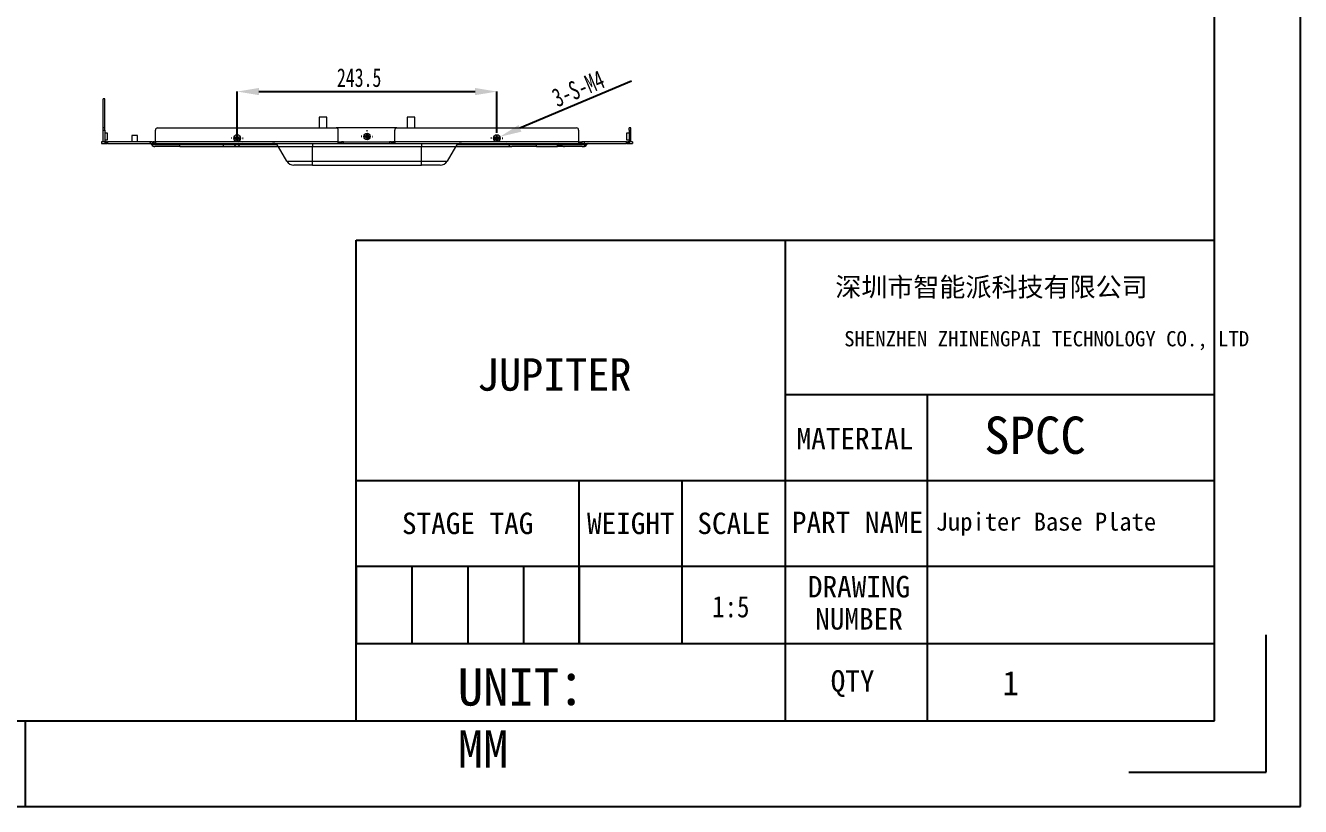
# Model space of a CAD drawing. Header units: millimetres. Extents: x 2 to 901, y 2 to 348.
# Drawn here: x 662.1 to 901.3, y 10.2 to 156.9 of the extents above; entities that cross this region are included whole.
import ezdxf

# ---------------------------------------------------------------- set-up
doc = ezdxf.new("R2010")
doc.units = ezdxf.units.MM
doc.header["$PDSIZE"] = -1
doc.linetypes.add('CENTERX2', pattern=[20.32, 12.7, -2.54, 2.54, -2.54])
doc.layers.add('图框', color=7, linetype='Continuous')
doc.layers.add('尺寸线层', color=3, linetype='Continuous', lineweight=18)
doc.styles.add('SLDTEXTSTYLE4', font='TXT', dxfattribs={"width": 0.7})
doc.styles.add('TEXTSTYLE_2', font='')
doc.styles.add('TEXTSTYLE_3', font='')
doc.styles.get('TEXTSTYLE_2').set_extended_font_data('宋体')
doc.styles.get('TEXTSTYLE_3').set_extended_font_data('宋体')
doc.dimstyles.new('SLDDIMSTYLE0', dxfattribs={"dimtxt": 3.5, "dimasz": 4.08, "dimexe": 0, "dimexo": 0.0625, "dimgap": 0.875, "dimtad": 2, "dimdec": 1, "dimlfac": 5, "dimrnd": 1e-09, "dimzin": 12, "dimdsep": 46, "dimtxsty": 'SLDTEXTSTYLE4', "dimsah": 1, "dimcen": 0.09, "dimadec": 0, "dimazin": 3, "dimtfac": 1, "dimtdec": 1, "dimtofl": 0, "dimtmove": 0, "dimatfit": 3, "dimfxl": 1, "dimfrac": 2, "dimtolj": 1, "dimtzin": 12, "dimarcsym": 0})
doc.dimstyles.new('SLDDIMSTYLE2', dxfattribs={"dimtxt": 3.5, "dimasz": 4.08, "dimexe": 0, "dimexo": 0.0625, "dimgap": 0.875, "dimtad": 2, "dimdec": 1, "dimlfac": 5, "dimrnd": 1e-09, "dimzin": 12, "dimdsep": 46, "dimtxsty": 'SLDTEXTSTYLE4', "dimblk1": 'NONE', "dimsah": 1, "dimcen": 0, "dimadec": 0, "dimazin": 3, "dimtfac": 1, "dimtdec": 1, "dimtmove": 0, "dimatfit": 3, "dimldrblk": 'NONE', "dimfxl": 1, "dimfrac": 2, "dimtolj": 1, "dimtzin": 12, "dimarcsym": 0})

# ---------------------------------------------------------------- blocks, each defined once
blk = doc.blocks.new('_D_21')
at = {"layer": 'Defpoints', "color": 0, "transparency": 16777216}
for p in [(749.96, 135.47), (751.12, 135.96)]:
    blk.add_point(p, dxfattribs=at)
at = {"layer": '图框', "color": 0, "lineweight": -2, "transparency": 16777216}
for p, q in [((775.83, 146.41), (754.88, 137.55)), ((749.96, 135.47), (751.12, 135.96))]:
    blk.add_line(p, q, dxfattribs=at)
at = {"layer": '图框', "color": 0, "transparency": 16777216}
blk.add_solid([(754.62, 138.18), (755.15, 136.92), (751.12, 135.96)], dxfattribs=at)
at = {"layer": '图框', "color": 0, "transparency": 16777216, "insert": (760.53, 144.69), "char_height": 3.5, "attachment_point": 1, "rotation": 22.9302, "style": 'SLDTEXTSTYLE4'}
blk.add_mtext('\\A1;3-S-M4', dxfattribs=at)
blk = doc.blocks.new('_NONE')
blk = doc.blocks.new('_D_22')
at = {"layer": 'Defpoints', "color": 0, "transparency": 16777216}
for p in [(750.54, 144.45), (750.54, 136.81), (701.84, 135.71)]:
    blk.add_point(p, dxfattribs=at)
at = {"layer": '图框', "color": 0, "lineweight": -2, "transparency": 16777216}
for p, q in [((701.84, 135.78), (701.84, 144.45)), ((705.92, 144.45), (746.46, 144.45)), ((750.54, 136.88), (750.54, 144.45))]:
    blk.add_line(p, q, dxfattribs=at)
at = {"layer": '图框', "color": 0, "transparency": 16777216}
for points in [[(705.92, 145.13), (705.92, 143.77), (701.84, 144.45)], [(746.46, 145.13), (746.46, 143.77), (750.54, 144.45)]]:
    blk.add_solid(points, dxfattribs=at)
at = {"layer": '图框', "color": 0, "transparency": 16777216, "insert": (724.71, 148.82), "char_height": 3.5, "attachment_point": 2, "style": 'SLDTEXTSTYLE4'}
blk.add_mtext('\\A1;243.5', dxfattribs=at)
blk = doc.blocks.new('SW_CENTERMARKSYMBOL_70')
at = {"layer": '图框', "color": 0}
for p, q in [((-1, 0), (-1.1, 0)), ((0, 0), (-0.5, 0)), ((0, 1), (0, 1.1)), ((0, 0), (0, 0.5)), ((0, 0), (0, -0.5)), ((0, 0), (0.5, 0)), ((1, 0), (1.1, 0)), ((0, -1), (0, -1.1))]:
    blk.add_line(p, q, dxfattribs=at)
blk = doc.blocks.new('SW_CENTERMARKSYMBOL_71')
at = {"layer": '图框', "color": 0}
for p, q in [((-1, 0), (-1.1, 0)), ((0, 0), (-0.5, 0)), ((0, 1), (0, 1.1)), ((0, 0), (0, 0.5)), ((0, 0), (0, -0.5)), ((0, 0), (0.5, 0)), ((1, 0), (1.1, 0)), ((0, -1), (0, -1.1))]:
    blk.add_line(p, q, dxfattribs=at)
blk = doc.blocks.new('SW_CENTERMARKSYMBOL_72')
at = {"layer": '图框', "color": 0}
for p, q in [((-1, 0), (-1.1, 0)), ((0, 0), (-0.5, 0)), ((0, 1), (0, 1.1)), ((0, 0), (0, 0.5)), ((0, 0), (0, -0.5)), ((0, 0), (0.5, 0)), ((1, 0), (1.1, 0)), ((0, -1), (0, -1.1))]:
    blk.add_line(p, q, dxfattribs=at)

msp = doc.modelspace()

# ---------------------------------------------------------------- linework, layer by layer
at = {"color": 7, "linetype": 'Continuous'}
for p, q in [((901.301, 10.25), (901.301, 348.481)), ((885.195, 26.356), (885.195, 332.375)), ((894.858, 16.692), (894.858, 42.462)), ((439.052, 26.356), (885.195, 26.356)), ((662.123, 10.25), (662.123, 26.356)), ((869.088, 16.692), (894.858, 16.692)), ((422.945, 10.25), (901.301, 10.25))]:
    msp.add_line(p, q, dxfattribs=at)
at = {"color": 7, "linetype": 'Continuous', "lineweight": 15}
for p, q in [((676.99, 143.114), (676.69, 143.114)), ((676.69, 137.614), (676.69, 143.114)), ((676.99, 137.614), (676.99, 143.114)), ((717.24, 139.614), (717.24, 137.614)), ((718.64, 139.614), (717.24, 139.614)), ((718.64, 137.614), (718.64, 139.614)), ((733.74, 139.614), (733.74, 137.614)), ((735.14, 139.614), (733.74, 139.614)), ((735.14, 137.614), (735.14, 139.614)), ((676.99, 137.614), (676.69, 137.614)), ((676.69, 137.214), (676.69, 137.614)), ((676.69, 137.214), (676.99, 137.214)), ((676.69, 135.034), (676.69, 137.214)), ((676.99, 137.214), (676.99, 137.614)), ((676.99, 137.214), (676.99, 135.034)), ((677.49, 136.614), (676.99, 136.614)), ((677.49, 135.414), (677.49, 136.614)), ((686.49, 135.034), (686.49, 137.214)), ((686.89, 137.614), (720.39, 137.614)), ((731.79, 137.614), (720.39, 137.614)), ((720.79, 135.034), (720.79, 137.214)), ((731.39, 135.034), (731.39, 137.214)), ((731.79, 137.614), (765.49, 137.614)), ((765.89, 137.214), (765.89, 135.034)), ((775.39, 136.614), (774.89, 136.614)), ((774.89, 136.614), (774.89, 136.014)), ((775.69, 137.614), (775.39, 137.614)), ((775.39, 137.214), (775.39, 137.614)), ((775.39, 137.214), (775.39, 135.034)), ((775.39, 137.214), (775.69, 137.214)), ((775.69, 137.214), (775.69, 137.614)), ((775.69, 135.034), (775.69, 137.214)), ((676.99, 135.014), (676.39, 135.014)), ((676.39, 135.014), (676.39, 134.714)), ((676.39, 134.714), (676.99, 134.714)), ((676.691, 135.014), (676.69, 135.034)), ((676.99, 135.414), (677.49, 135.414)), ((676.99, 135.014), (676.99, 134.714)), ((677.29, 135.014), (676.99, 135.014)), ((676.99, 134.714), (677.29, 134.714)), ((677.29, 134.714), (677.29, 135.014)), ((677.29, 135.014), (677.39, 135.014)), ((677.29, 134.714), (677.39, 134.714)), ((677.39, 134.714), (677.39, 135.014)), ((677.39, 135.014), (677.49, 135.014)), ((677.49, 134.714), (677.39, 134.714)), ((677.49, 135.014), (677.49, 134.714)), ((685.486, 135.014), (677.49, 135.014)), ((677.49, 134.714), (685.486, 134.714)), ((682.05, 136.214), (682.05, 135.014)), ((683.13, 136.214), (682.05, 136.214)), ((683.13, 135.014), (683.13, 136.214)), ((685.486, 135.014), (685.486, 134.714)), ((685.886, 135.014), (685.486, 135.014)), ((685.486, 134.714), (685.886, 134.714)), ((691.067, 134.464), (685.797, 134.464)), ((685.886, 135.014), (685.886, 134.714)), ((685.886, 135.014), (686.086, 135.014)), ((685.886, 134.714), (686.086, 134.714)), ((686.086, 135.014), (686.086, 134.714)), ((686.29, 135.014), (686.086, 135.014)), ((686.086, 134.714), (686.29, 134.714)), ((686.29, 134.714), (686.29, 135.014)), ((686.29, 135.014), (686.49, 135.014)), ((686.29, 134.714), (686.49, 134.714)), ((720.79, 135.034), (686.49, 135.034)), ((686.49, 135.034), (686.49, 134.714)), ((686.49, 134.714), (720.79, 134.714)), ((691.067, 134.714), (691.067, 134.464)), ((699.29, 134.464), (691.067, 134.464)), ((691.067, 134.114), (691.067, 134.464)), ((691.067, 134.114), (699.29, 134.114)), ((699.29, 134.714), (699.29, 134.464)), ((699.29, 134.114), (699.29, 134.464)), ((701.767, 134.114), (709.58, 134.114)), ((715.946, 134.064), (709.61, 134.064)), ((711.169, 131.364), (709.61, 134.064)), ((715.946, 134.714), (715.946, 134.064)), ((736.435, 134.064), (715.946, 134.064)), ((715.946, 131.364), (715.946, 134.064)), ((720.79, 134.714), (720.79, 135.034)), ((720.79, 135.014), (720.99, 135.014)), ((720.79, 134.714), (720.99, 134.714)), ((720.99, 134.714), (720.99, 135.014)), ((720.99, 135.014), (721.194, 135.014)), ((720.99, 134.714), (721.194, 134.714)), ((721.194, 134.714), (721.194, 135.014)), ((721.194, 135.014), (721.394, 135.014)), ((721.194, 134.714), (721.394, 134.714)), ((721.394, 135.014), (721.394, 134.714)), ((721.794, 135.014), (721.394, 135.014)), ((721.394, 134.714), (721.794, 134.714)), ((721.794, 134.714), (721.794, 135.014)), ((721.794, 135.014), (730.386, 135.014)), ((721.794, 134.714), (730.386, 134.714)), ((730.386, 135.014), (730.386, 134.714)), ((730.786, 135.014), (730.386, 135.014)), ((730.386, 134.714), (730.786, 134.714)), ((730.786, 135.014), (730.786, 134.714)), ((730.786, 135.014), (730.986, 135.014)), ((730.786, 134.714), (730.986, 134.714)), ((730.986, 135.014), (730.986, 134.714)), ((731.19, 135.014), (730.986, 135.014)), ((730.986, 134.714), (731.19, 134.714)), ((731.19, 134.714), (731.19, 135.014)), ((731.19, 135.014), (731.39, 135.014)), ((731.19, 134.714), (731.39, 134.714)), ((765.89, 135.034), (731.39, 135.034)), ((731.39, 135.034), (731.39, 134.714)), ((731.39, 134.714), (765.89, 134.714)), ((736.435, 134.714), (736.435, 134.064)), ((742.771, 134.064), (736.435, 134.064)), ((736.435, 131.364), (736.435, 134.064)), ((742.771, 134.064), (741.212, 131.364)), ((742.801, 134.114), (753.308, 134.114)), ((749.743, 134.714), (749.743, 134.706)), ((750.549, 134.706), (750.549, 134.714)), ((758.007, 134.464), (752.737, 134.464)), ((758.007, 134.714), (758.007, 134.464)), ((761.896, 134.464), (758.007, 134.464)), ((758.007, 134.114), (758.007, 134.464)), ((758.007, 134.114), (761.896, 134.114)), ((761.896, 134.714), (761.896, 134.464)), ((761.896, 134.464), (762.626, 134.464)), ((761.896, 134.114), (761.896, 134.464)), ((767.167, 134.464), (762.626, 134.464)), ((765.89, 135.034), (765.89, 134.714)), ((765.89, 135.014), (766.09, 135.014)), ((765.89, 134.714), (766.09, 134.714)), ((766.09, 134.714), (766.09, 135.014)), ((766.09, 135.014), (766.294, 135.014)), ((766.09, 134.714), (766.294, 134.714)), ((766.294, 134.714), (766.294, 135.014)), ((766.294, 135.014), (766.494, 135.014)), ((766.294, 134.714), (766.494, 134.714)), ((766.494, 135.014), (766.494, 134.714)), ((766.894, 135.014), (766.494, 135.014)), ((766.494, 134.714), (766.894, 134.714)), ((766.894, 135.014), (766.894, 134.714)), ((774.89, 135.014), (766.894, 135.014)), ((766.894, 134.714), (774.89, 134.714)), ((774.89, 136.014), (774.89, 135.414)), ((774.89, 135.414), (775.39, 135.414)), ((774.89, 134.714), (774.89, 135.014)), ((774.89, 135.014), (774.99, 135.014)), ((774.99, 134.714), (774.89, 134.714)), ((774.99, 135.014), (774.99, 134.714)), ((774.99, 135.014), (775.09, 135.014)), ((774.99, 134.714), (775.09, 134.714)), ((775.09, 135.014), (775.09, 134.714)), ((775.39, 135.014), (775.09, 135.014)), ((775.09, 134.714), (775.39, 134.714)), ((775.39, 135.014), (775.39, 134.714)), ((775.99, 135.014), (775.39, 135.014)), ((775.39, 134.714), (775.99, 134.714)), ((775.69, 135.034), (775.69, 135.014)), ((775.99, 135.014), (775.99, 134.714)), ((711.169, 131.364), (715.946, 131.364)), ((715.946, 131.364), (736.435, 131.364)), ((715.946, 130.614), (715.946, 131.364)), ((715.946, 130.614), (736.435, 130.614)), ((736.435, 131.364), (741.212, 131.364)), ((736.435, 130.614), (736.435, 131.364))]:
    msp.add_line(p, q, dxfattribs=at)
at = {"color": 8, "linetype": 'Continuous', "lineweight": 15}
for p, q in [((701.561, 134.464), (699.29, 134.464)), ((702.338, 134.464), (701.561, 134.464)), ((709.251, 134.464), (702.338, 134.464)), ((720.79, 135.034), (731.39, 135.034)), ((752.737, 134.464), (743.13, 134.464)), ((767.39, 134.464), (767.167, 134.464))]:
    msp.add_line(p, q, dxfattribs=at)
at = {"color": 2, "linetype": 'Continuous'}
for p, q in [((724.132, 71.454), (724.132, 116.551)), ((724.132, 71.454), (724.132, 116.551)), ((724.132, 116.551), (804.663, 116.551)), ((804.663, 55.347), (804.663, 116.551)), ((804.663, 87.56), (804.663, 116.551)), ((804.663, 116.551), (885.195, 116.551)), ((804.663, 71.454), (804.663, 116.551)), ((885.195, 87.56), (885.195, 116.551)), ((804.663, 87.56), (885.195, 87.56)), ((831.276, 87.56), (831.276, 26.356)), ((885.195, 55.347), (885.195, 87.56)), ((724.132, 26.356), (724.132, 71.454)), ((724.132, 71.454), (804.663, 71.454)), ((724.132, 55.347), (724.132, 71.454)), ((724.132, 71.454), (766.008, 71.454)), ((766.008, 55.347), (766.008, 71.454)), ((766.008, 55.347), (766.008, 71.454)), ((766.008, 71.454), (804.663, 71.454)), ((785.336, 55.347), (785.336, 71.454)), ((804.663, 71.454), (885.195, 71.454)), ((804.663, 55.347), (804.663, 71.454)), ((724.132, 40.852), (724.132, 55.347)), ((724.132, 55.347), (766.008, 55.347)), ((724.132, 55.347), (766.008, 55.347)), ((724.132, 55.347), (766.008, 55.347)), ((724.132, 55.347), (724.132, 40.852)), ((734.601, 55.347), (734.601, 40.852)), ((745.07, 55.347), (745.07, 40.852)), ((755.539, 55.347), (755.539, 40.852)), ((766.008, 40.852), (766.008, 55.347)), ((766.008, 40.852), (766.008, 55.347)), ((766.008, 55.347), (804.663, 55.347)), ((766.008, 55.347), (804.663, 55.347)), ((766.008, 55.347), (766.008, 40.852)), ((785.336, 40.852), (785.336, 55.347)), ((804.663, 26.356), (804.663, 55.347)), ((804.663, 55.347), (885.195, 55.347)), ((804.663, 55.347), (885.195, 55.347)), ((804.663, 40.852), (804.663, 55.347)), ((885.195, 26.356), (885.195, 55.347)), ((724.132, 26.356), (724.132, 40.852)), ((724.132, 40.852), (804.663, 40.852)), ((724.132, 40.852), (766.008, 40.852)), ((724.132, 40.852), (766.008, 40.852)), ((766.008, 40.852), (804.663, 40.852)), ((804.663, 26.356), (804.663, 40.852)), ((804.663, 40.852), (885.195, 40.852)), ((659.707, 26.356), (698.362, 26.356)), ((698.362, 26.356), (724.132, 26.356)), ((724.132, 26.356), (804.663, 26.356)), ((804.663, 26.356), (885.195, 26.356))]:
    msp.add_line(p, q, dxfattribs=at)
at = {"color": 7, "linetype": 'Continuous', "lineweight": 15, "flags": 128}
for points in [[(702.099, 135.914), (702.1, 135.909), (702.166, 135.722)], [(750.214, 135.722), (750.281, 135.909), (750.282, 135.914)]]:
    msp.add_lwpolyline(points, dxfattribs=at)
at = {"color": 7, "linetype": 'Continuous', "lineweight": 15}
for centre, radius in [((726.19, 136.014), 0.6), ((726.19, 136.014), 0.33), ((701.836, 135.714), 0.33), ((750.544, 135.714), 0.33)]:
    msp.add_circle(centre, radius, dxfattribs=at)
for centre, radius, start, end in [((686.89, 137.214), 0.4, 90, 180), ((720.39, 137.214), 0.4, 0, 90), ((731.79, 137.214), 0.4, 90, 180), ((765.49, 137.214), 0.4, 0, 90), ((677.01, 135.034), 0.02, 180, 270), ((685.364, 134.214), 0.5, 30, 90), ((686.403, 134.814), 0.7, 210, 270), ((700.955, 134.814), 0.7, 270, 330), ((701.994, 134.214), 0.5, 90, 150), ((701.732, 134.814), 0.7, 270, 330), ((702.771, 134.214), 0.5, 90, 150), ((708.484, 133.414), 1.3, 30, 90), ((743.896, 133.414), 1.3, 90, 150), ((752.304, 134.214), 0.5, 30, 90), ((753.343, 134.814), 0.7, 210, 270), ((762.193, 134.214), 0.5, 30, 90), ((763.232, 134.814), 0.7, 210, 270), ((766.561, 134.814), 0.7, 270, 330), ((766.784, 134.814), 0.7, 270, 330), ((767.6, 134.214), 0.5, 90, 150), ((767.823, 134.214), 0.5, 90, 150), ((775.37, 135.034), 0.02, 270, 0), ((712.468, 132.114), 1.5, 210, 270), ((739.913, 132.114), 1.5, 270, 330)]:
    msp.add_arc(centre, radius, start, end, dxfattribs=at)
for points, knots in [([(701.836, 135.084), (702.003, 135.084), (702.164, 135.15), (702.4, 135.386), (702.466, 135.547), (702.466, 135.881), (702.4, 136.041), (702.164, 136.277), (702.003, 136.344), (701.669, 136.344), (701.509, 136.277), (701.273, 136.041), (701.206, 135.881), (701.206, 135.547), (701.273, 135.386), (701.509, 135.15), (701.669, 135.084), (701.836, 135.084)], [0, 0, 0, 0, 0.125, 0.125, 0.25, 0.25, 0.375, 0.375, 0.5, 0.5, 0.625, 0.625, 0.75, 0.75, 0.875, 0.875, 1, 1, 1, 1]), ([(750.544, 135.084), (750.711, 135.084), (750.872, 135.15), (751.108, 135.386), (751.174, 135.547), (751.174, 135.881), (751.108, 136.041), (750.872, 136.277), (750.711, 136.344), (750.377, 136.344), (750.217, 136.277), (749.981, 136.041), (749.914, 135.881), (749.914, 135.547), (749.981, 135.386), (750.217, 135.15), (750.377, 135.084), (750.544, 135.084)], [0, 0, 0, 0, 0.125, 0.125, 0.25, 0.25, 0.375, 0.375, 0.5, 0.5, 0.625, 0.625, 0.75, 0.75, 0.875, 0.875, 1, 1, 1, 1]), ([(691.067, 134.114), (689.83, 134.114), (688.644, 134.114), (686.895, 134.114), (686.403, 134.114), (686.403, 134.114)], [0, 0, 0, 0, 0.5, 0.5, 1, 1, 1, 1]), ([(699.29, 134.114), (699.5, 134.114), (699.822, 134.114), (700.209, 134.114), (700.476, 134.114), (700.691, 134.114), (700.898, 134.114), (700.933, 134.114), (700.955, 134.114)], [0, 0, 0, 0, 0.23945584, 0.36836073, 0.49999981, 0.63164177, 0.76054674, 1, 1, 1, 1]), ([(701.025, 134.114), (701.088, 134.114), (701.234, 134.114), (701.469, 134.114), (701.686, 134.114), (701.717, 134.114), (701.732, 134.114)], [0, 0, 0, 0, 0.14098375, 0.32272439, 0.67120992, 1, 1, 1, 1]), ([(758.007, 134.114), (756.77, 134.114), (755.584, 134.114), (753.834, 134.114), (753.343, 134.114), (753.343, 134.114)], [0, 0, 0, 0, 0.5, 0.5, 1, 1, 1, 1]), ([(763.232, 134.114), (763.232, 134.114), (763.091, 134.114), (762.59, 134.114), (762.251, 134.114), (761.896, 134.114)], [0, 0, 0, 0, 0.5, 0.5, 1, 1, 1, 1]), ([(766.561, 134.114), (766.561, 134.114), (766.385, 134.114), (765.761, 134.114), (765.338, 134.114), (764.455, 134.114), (764.032, 134.114), (763.407, 134.114), (763.232, 134.114), (763.232, 134.114)], [0, 0, 0, 0, 0.25, 0.25, 0.5, 0.5, 0.75, 0.75, 1, 1, 1, 1]), ([(766.631, 134.114), (766.643, 134.114), (766.755, 134.114), (766.77, 134.114), (766.784, 134.114)], [0, 0, 0, 0, 0.1116929, 1, 1, 1, 1]), ([(715.946, 130.614), (715.024, 130.614), (714.139, 130.614), (712.834, 130.614), (712.468, 130.614), (712.468, 130.614)], [0, 0, 0, 0, 0.5, 0.5, 1, 1, 1, 1]), ([(739.913, 130.614), (739.913, 130.614), (739.546, 130.614), (738.242, 130.614), (737.357, 130.614), (736.435, 130.614)], [0, 0, 0, 0, 0.5, 0.5, 1, 1, 1, 1])]:
    msp.add_open_spline(points, degree=3, knots=knots, dxfattribs=at)

# ---------------------------------------------------------------- block references
at = {"layer": '图框'}
for name, p in [('SW_CENTERMARKSYMBOL_70', (701.836, 135.714)), ('SW_CENTERMARKSYMBOL_72', (726.19, 136.014)), ('SW_CENTERMARKSYMBOL_71', (750.544, 135.714))]:
    msp.add_blockref(name, p, dxfattribs=at)

# ---------------------------------------------------------------- texts
at = {"color": 7, "linetype": 'Continuous', "insert": (843.335, 109.555), "char_height": 3.57989, "width": 84.93526, "attachment_point": 2, "style": 'TEXTSTYLE_2'}
msp.add_mtext('深圳市智能派科技有限公司', dxfattribs=at)
at = {"color": 7, "linetype": 'Continuous', "attachment_point": 2, "line_spacing_factor": 0.9, "style": 'TEXTSTYLE_3'}
for s, insert, char_height, width in [('MATERIAL\\P ', (817.727, 81.328), 4.0266, 58.20607), ('STAGE TAG ', (745.07, 65.414), 4.0266, 48.69622), ('WEIGHT', (775.672, 65.414), 4.0266, 17.69485), ('SCALE', (795, 65.414), 4.0266, 17.69485), ('PART NAME', (818.218, 65.597), 4.0266, 33.7356), ('DRAWING NUMBER', (818.486, 53.529), 4.02656, 33.7356), ('QTY', (817.28, 35.838), 4.0266, 44.94451)]:
    msp.add_mtext(s, dxfattribs=dict(at, insert=insert, char_height=char_height, width=width))
at = {"insert": (790.945, 45.689), "char_height": 4.02656, "width": 9.65167, "attachment_point": 7}
msp.add_mtext('{\\W0.85;1:5}', dxfattribs=at)
at = {"layer": '尺寸线层', "attachment_point": 1}
for s, insert, char_height, width in [('SHENZHEN ZHINENGPAI TECHNOLOGY CO., LTD', (815.701, 99.489), 2.86391, 81.03315), ('JUPITER', (746.823, 94.387), 6.0838, 49.65048), ('SPCC', (841.967, 83.449), 7, 24.85263), ('UNIT：MM', (743.216, 36.179), 6.9856, 27.07781)]:
    msp.add_mtext(s, dxfattribs=dict(at, insert=insert, char_height=char_height, width=width))
at = {"layer": '尺寸线层', "linetype": 'CENTERX2', "insert": (832.885, 65.407), "char_height": 4.5, "width": 57.00441, "attachment_point": 1}
msp.add_mtext('{\\H0.75x;Jupiter Base Plate}', dxfattribs=at)
at = {"layer": '尺寸线层', "ltscale": 0.2, "insert": (845.401, 35.7), "char_height": 4.563, "width": 27.3661, "attachment_point": 1}
msp.add_mtext('1\\P\\P', dxfattribs=at)

# ---------------------------------------------------------------- dimensions: what is measured, and where the dimension line sits
at = {"layer": '图框', "color": 3}
dim = msp.add_linear_dim(base=(750.544, 144.445), p1=(701.836, 135.714), p2=(750.544, 136.814), dimstyle='SLDDIMSTYLE0', dxfattribs=at)
dim.commit()
dim.dimension.update_dxf_attribs({"geometry": '_D_22', "text_midpoint": (724.714, 144.445), "dimtype": 160})
dim = msp.add_diameter_dim_2p(p1=(749.964, 135.468), p2=(751.125, 135.959), text='3-S-M4', dimstyle='SLDDIMSTYLE2', override={"dimpost": '<>'}, dxfattribs=at)
dim.commit()
dim.dimension.update_dxf_attribs({"geometry": '_D_21', "text_midpoint": (768.626, 143.363), "dimtype": 163})

doc.saveas('drawing.dxf')
